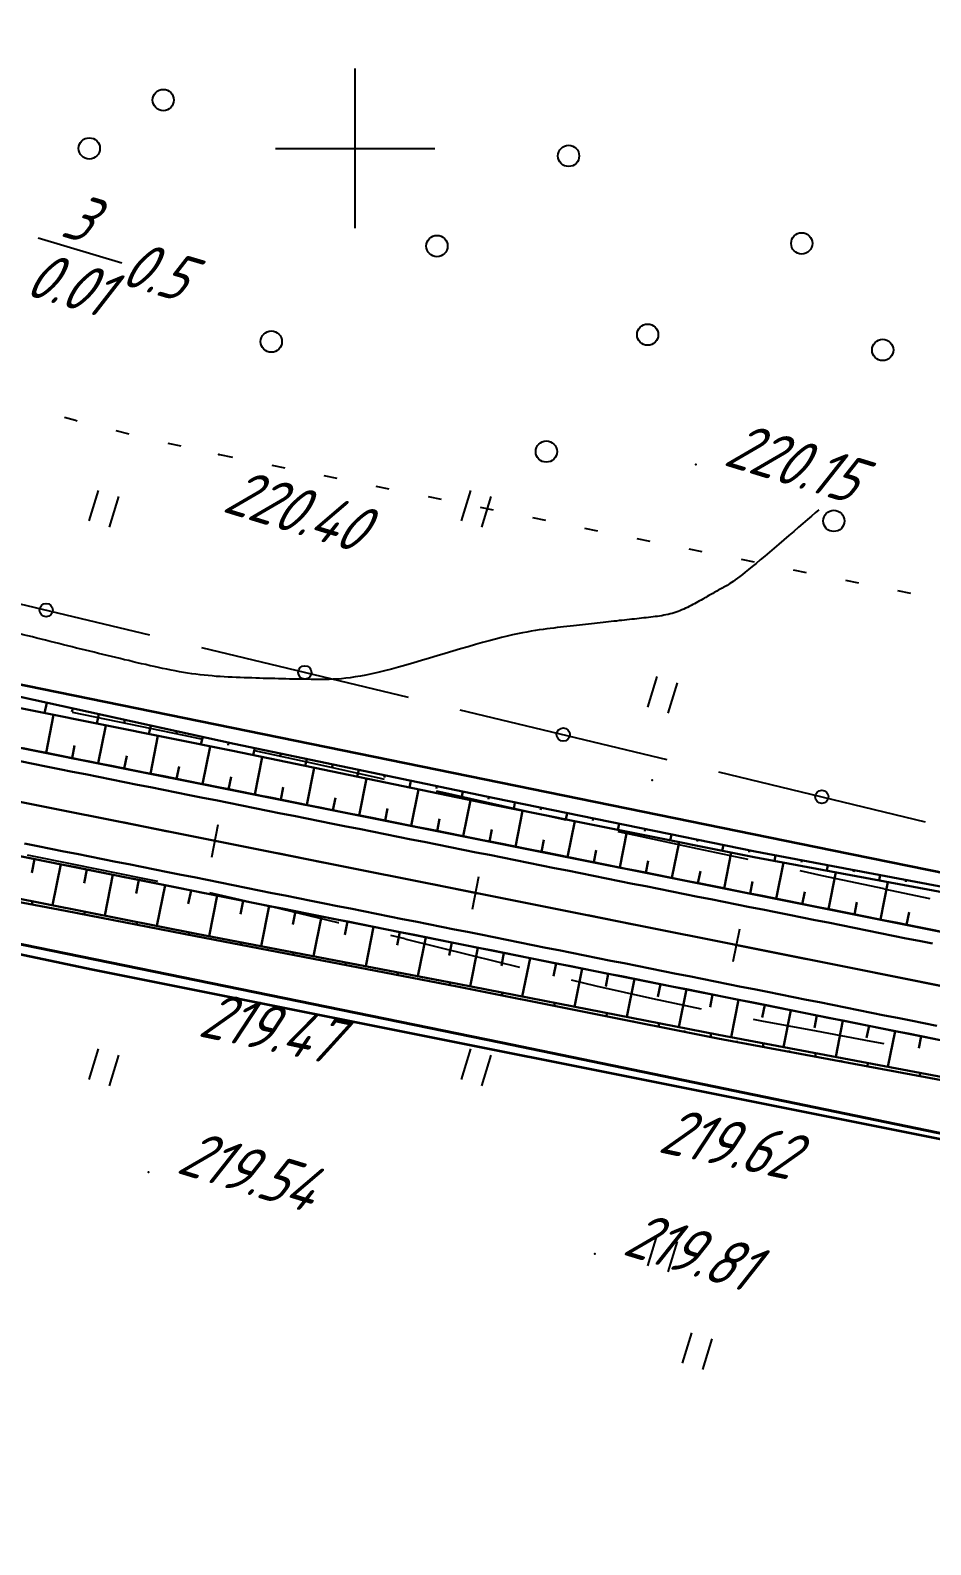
# Model space of a CAD drawing. Header units: millimetres. Extents: x -698 to 8131, y -704 to 4503.
# Drawn here: x 2081.5 to 2149.2, y 3355.9 to 3469.7 of the extents above; entities that cross this region are included whole.
import ezdxf

# ---------------------------------------------------------------- set-up
doc = ezdxf.new("R2010")
doc.units = ezdxf.units.MM
for name, pattern in [('CONTI', [0]), ('DASHED', [0.75, 0.5, -0.25]), ('STROT', [1.7, 0.5, -1.2])]:
    doc.linetypes.add(name, pattern=pattern)
for name, color, linetype, lineweight in [('10', 1, 'Continuous', 35), ('КОПИЯ_ОСЬ_13_ОТКОСЫ', 7, 'Continuous', 30), ('КОПИЯ_ОСЬ_ГРАНИЦЫ_ПОЛОС', 7, 'Continuous', 30), ('ОСЬ_ВЕРХ_ПОКРЫТИЯ_ГРАНИЦЫ_ПОЛОС', 7, 'Continuous', 30), ('ОСЬ_ВЕРХ_ПОКРЫТИЯ_ОСЬ', 1, 'Continuous', 30)]:
    doc.layers.add(name, color=color, linetype=linetype, lineweight=lineweight)
for name, color, linetype in [('_Ростелеком', 6, 'Continuous'), ('GOR_BDEFAULT', 212, 'CONTI'), ('NAD_MDEFAULT', 7, 'CONTI'), ('PI_OTDEFAULT', 172, 'CONTI'), ('PI_TTDEFAULT', 5, 'CONTI'), ('PLN_O', 7, 'CONTI'), ('SETKR', 2, 'CONTI'), ('SIT_LDEFAULT', 7, 'CONTI'), ('ZAPSKDEFAULT', 7, 'CONTI'), ('ОСЬ_ВЕРХ_ПОКРЫТИЯ_ПИКЕТЫ', 1, 'Continuous'), ('разметка', 7, 'Continuous')]:
    doc.layers.add(name, color=color, linetype=linetype)
doc.styles.add('eskd', font='isocpeui.ttf', dxfattribs={"width": 1.2})
doc.styles.add('STYLE1', font='isocpeui.ttf', dxfattribs={"width": 0.9})
doc.linetypes.add('кабель_связи_проект.', pattern='A,10,-1,["/",STYLE1,S=3,R=0,X=0,Y=-1.5],-4.1', length=15.1)

# ---------------------------------------------------------------- blocks, each defined once
blk = doc.blocks.new('BL_333')
at = {"color": 0}
for p, q in [((0, -6), (0, 6)), ((-6, 0), (6, 0))]:
    blk.add_line(p, q, dxfattribs=at)
blk = doc.blocks.new('BL_2011')
at = {"color": 0}
for p, q in [((0, 0), (0, 2.4)), ((1.6, 0), (1.6, 2.4))]:
    blk.add_line(p, q, dxfattribs=at)
blk = doc.blocks.new('BL_2002')
at = {"color": 0}
blk.add_circle((0, 0), 0.8, dxfattribs=at)

msp = doc.modelspace()

# ---------------------------------------------------------------- linework, layer by layer
at = {"layer": '10'}
for points in [[(1046.54, 3727.06), (1198.73, 3733.06), (1220.21, 3730.38), (1260.15, 3712.3), (1366.67, 3650.01), (1391.9, 3633.6), (1426.22, 3611.28), (1477.83, 3579.5), (1522.49, 3550.7), (1558.31, 3536.5), (1597.92, 3523.88), (1628.59, 3510.07), (1698.42, 3498.65), (1715.91, 3495.08), (1834.88, 3470.78), (1953.68, 3446.5), (2141.8, 3408.07), (2216.55, 3392.8)], [(2162.78, 3383.77), (2086.08, 3399.1), (2023.84, 3412.1), (1914.29, 3434.96), (1842.82, 3450.02), (1748.35, 3469.32), (1605.03, 3494.4), (1606.56, 3488.91), (1596.89, 3490.53), (1543.04, 3509.99), (1510.86, 3521.34), (1481.72, 3540.65), (1368.53, 3619.73), (1289.9, 3664.83), (1246.89, 3688.96), (1228.04, 3695.53), (1204.68, 3699.25), (843.89, 3696)]]:
    msp.add_lwpolyline(points, dxfattribs=at)
at = {"layer": '_Ростелеком', "linetype": 'кабель_связи_проект.', "lineweight": 40, "ltscale": 0.25}
msp.add_lwpolyline([(1139.32, 3707.38), (1173.44, 3705.05), (1210.37, 3699.1), (1228.09, 3695.88), (1247.2, 3689.26), (1259.61, 3683.86), (1298.75, 3664.91), (1337.61, 3641.34), (1379.14, 3613.35), (1432.54, 3577.08), (1497.38, 3534.92), (1507.86, 3528.1), (1522.68, 3520.44), (1549.01, 3508.8), (1605.06, 3494.77), (1669.26, 3483.8), (1746.71, 3469.61), (1806.75, 3457.39), (1856.92, 3447.11), (1888.77, 3440.62), (1918.48, 3434.38), (2018.59, 3413.69), (2116.88, 3393.62), (2299.36, 3355.85)], dxfattribs=at)
at = {"layer": 'GOR_BDEFAULT', "color": 212, "elevation": 220, "flags": 128}
msp.add_lwpolyline([(2140.79, 3433.66), (2140.53, 3433.44), (2140.25, 3433.19), (2139.94, 3432.93), (2139.61, 3432.64), (2139.27, 3432.35), (2138.91, 3432.04), (2138.55, 3431.72), (2138.18, 3431.41), (2137.8, 3431.09), (2137.44, 3430.78), (2137.08, 3430.47), (2136.73, 3430.17), (2136.39, 3429.89), (2136.08, 3429.63), (2135.78, 3429.39), (2135.52, 3429.17), (2135.27, 3428.97), (2135.05, 3428.8), (2134.86, 3428.65), (2134.68, 3428.51), (2134.51, 3428.39), (2134.37, 3428.28), (2134.23, 3428.19), (2134.11, 3428.11), (2134, 3428.04), (2133.9, 3427.97), (2133.8, 3427.92), (2133.7, 3427.86), (2133.61, 3427.81), (2133.52, 3427.76), (2133.43, 3427.71), (2133.33, 3427.66), (2133.24, 3427.61), (2133.14, 3427.55), (2133.04, 3427.5), (2132.94, 3427.44), (2132.84, 3427.38), (2132.73, 3427.33), (2132.63, 3427.27), (2132.52, 3427.21), (2132.41, 3427.15), (2132.3, 3427.08), (2132.18, 3427.02), (2132.07, 3426.95), (2131.95, 3426.88), (2131.82, 3426.82), (2131.7, 3426.75), (2131.58, 3426.67), (2131.45, 3426.6), (2131.32, 3426.53), (2131.19, 3426.46), (2131.05, 3426.39), (2130.92, 3426.32), (2130.78, 3426.26), (2130.64, 3426.19), (2130.5, 3426.13), (2130.35, 3426.07), (2130.21, 3426.01), (2130.06, 3425.96), (2129.91, 3425.91), (2129.76, 3425.87), (2129.61, 3425.83), (2129.46, 3425.79), (2129.3, 3425.76), (2129.15, 3425.73), (2128.99, 3425.7), (2128.83, 3425.67), (2128.67, 3425.65), (2128.5, 3425.63), (2128.33, 3425.61), (2128.17, 3425.59), (2128, 3425.57), (2127.82, 3425.55), (2127.65, 3425.53), (2127.47, 3425.51), (2127.3, 3425.49), (2127.11, 3425.47), (2126.93, 3425.45), (2126.75, 3425.43), (2126.56, 3425.41), (2126.37, 3425.39), (2126.18, 3425.37), (2125.99, 3425.35), (2125.79, 3425.33), (2125.59, 3425.3), (2125.39, 3425.28), (2125.19, 3425.26), (2124.98, 3425.23), (2124.78, 3425.21), (2124.57, 3425.19), (2124.36, 3425.16), (2124.14, 3425.14), (2123.92, 3425.12), (2123.71, 3425.09), (2123.48, 3425.07), (2123.26, 3425.04), (2123.03, 3425.02), (2122.8, 3424.99), (2122.57, 3424.97), (2122.34, 3424.94), (2122.1, 3424.91), (2121.86, 3424.89), (2121.61, 3424.86), (2121.37, 3424.83), (2121.11, 3424.8), (2120.86, 3424.77), (2120.6, 3424.74), (2120.34, 3424.71), (2120.06, 3424.67), (2119.78, 3424.63), (2119.48, 3424.58), (2119.17, 3424.53), (2118.85, 3424.47), (2118.51, 3424.41), (2118.15, 3424.34), (2117.77, 3424.25), (2117.37, 3424.16), (2116.94, 3424.06), (2116.49, 3423.94), (2116.01, 3423.82), (2115.51, 3423.68), (2114.98, 3423.53), (2114.43, 3423.37), (2113.86, 3423.2), (2113.28, 3423.03), (2112.7, 3422.86), (2112.1, 3422.68), (2111.51, 3422.5), (2110.91, 3422.33), (2110.33, 3422.16), (2109.75, 3421.99), (2109.19, 3421.84), (2108.65, 3421.69), (2108.13, 3421.56), (2107.63, 3421.43), (2107.17, 3421.33), (2106.73, 3421.24), (2106.32, 3421.16), (2105.93, 3421.1), (2105.56, 3421.04), (2105.22, 3421), (2104.89, 3420.96), (2104.57, 3420.94), (2104.27, 3420.92), (2103.98, 3420.91), (2103.7, 3420.9), (2103.42, 3420.9), (2103.15, 3420.9), (2102.89, 3420.91), (2102.62, 3420.91), (2102.35, 3420.92), (2102.08, 3420.92), (2101.81, 3420.93), (2101.54, 3420.93), (2101.27, 3420.94), (2100.99, 3420.94), (2100.71, 3420.95), (2100.44, 3420.96), (2100.16, 3420.96), (2099.88, 3420.97), (2099.59, 3420.98), (2099.31, 3420.98), (2099.02, 3420.99), (2098.73, 3421), (2098.45, 3421.01), (2098.15, 3421.02), (2097.86, 3421.03), (2097.57, 3421.04), (2097.27, 3421.05), (2096.98, 3421.06), (2096.68, 3421.07), (2096.38, 3421.09), (2096.08, 3421.1), (2095.78, 3421.12), (2095.48, 3421.14), (2095.17, 3421.17), (2094.87, 3421.2), (2094.56, 3421.23), (2094.26, 3421.26), (2093.95, 3421.3), (2093.64, 3421.34), (2093.33, 3421.39), (2093.02, 3421.44), (2092.71, 3421.49), (2092.39, 3421.55), (2092.08, 3421.61), (2091.77, 3421.67), (2091.45, 3421.74), (2091.13, 3421.8), (2090.82, 3421.87), (2090.5, 3421.94), (2090.18, 3422.02), (2089.86, 3422.09), (2089.54, 3422.16), (2089.22, 3422.24), (2088.9, 3422.32), (2088.57, 3422.39), (2088.25, 3422.47), (2087.93, 3422.55), (2087.6, 3422.63), (2087.28, 3422.71), (2086.95, 3422.79), (2086.62, 3422.87), (2086.29, 3422.95), (2085.97, 3423.03), (2085.64, 3423.11), (2085.31, 3423.19), (2084.98, 3423.27), (2084.65, 3423.35), (2084.31, 3423.44), (2083.98, 3423.52), (2083.65, 3423.6), (2083.32, 3423.68), (2082.98, 3423.77), (2082.65, 3423.85), (2082.32, 3423.93), (2081.98, 3424.02), (2081.65, 3424.1), (2081.31, 3424.18), (2080.97, 3424.27), (2080.64, 3424.35), (2080.3, 3424.43), (2079.97, 3424.52), (2079.63, 3424.6), (2079.29, 3424.68), (2078.96, 3424.77), (2078.62, 3424.85), (2078.29, 3424.93), (2077.95, 3425.02), (2077.63, 3425.1), (2077.3, 3425.18), (2076.99, 3425.26), (2076.68, 3425.33), (2076.37, 3425.41), (2076.08, 3425.48), (2075.79, 3425.55), (2075.52, 3425.62), (2075.26, 3425.68), (2075.01, 3425.74), (2074.77, 3425.79), (2074.55, 3425.84), (2074.34, 3425.89), (2074.14, 3425.94), (2073.95, 3425.98), (2073.77, 3426.02), (2073.59, 3426.06), (2073.42, 3426.1), (2073.24, 3426.13), (2073.07, 3426.17), (2072.89, 3426.21), (2072.71, 3426.25), (2072.52, 3426.29), (2072.32, 3426.33), (2072.12, 3426.38), (2071.9, 3426.43), (2071.67, 3426.49), (2071.42, 3426.54), (2071.17, 3426.6), (2070.9, 3426.67), (2070.62, 3426.74), (2070.33, 3426.81), (2070.04, 3426.88), (2069.73, 3426.95), (2069.42, 3427.03), (2069.11, 3427.11), (2068.79, 3427.18), (2068.47, 3427.26), (2068.15, 3427.34), (2067.82, 3427.42), (2067.5, 3427.5), (2067.17, 3427.59), (2066.85, 3427.67), (2066.52, 3427.75), (2066.2, 3427.82), (2065.88, 3427.9), (2065.56, 3427.98), (2065.24, 3428.06), (2064.92, 3428.14), (2064.61, 3428.22), (2064.29, 3428.29), (2063.97, 3428.37), (2063.66, 3428.44), (2063.35, 3428.52), (2063.03, 3428.59), (2062.72, 3428.67), (2062.41, 3428.74), (2062.1, 3428.81), (2061.8, 3428.88), (2061.49, 3428.95), (2061.19, 3429.02), (2060.88, 3429.09), (2060.58, 3429.17), (2060.28, 3429.24), (2059.98, 3429.31), (2059.68, 3429.38), (2059.39, 3429.45), (2059.09, 3429.53), (2058.8, 3429.6), (2058.5, 3429.68), (2058.21, 3429.76), (2057.92, 3429.84), (2057.63, 3429.92), (2057.35, 3430), (2057.06, 3430.09), (2056.78, 3430.17), (2056.49, 3430.26), (2056.21, 3430.35), (2055.93, 3430.43), (2055.65, 3430.52), (2055.37, 3430.61), (2055.09, 3430.7), (2054.82, 3430.78), (2054.54, 3430.87), (2054.27, 3430.96), (2053.99, 3431.05), (2053.72, 3431.13), (2053.45, 3431.22), (2053.18, 3431.3), (2052.91, 3431.39), (2052.64, 3431.47), (2052.37, 3431.55), (2052.11, 3431.63), (2051.84, 3431.72), (2051.57, 3431.8), (2051.31, 3431.88), (2051.05, 3431.96), (2050.78, 3432.04), (2050.52, 3432.12), (2050.26, 3432.2), (2050, 3432.27), (2049.74, 3432.35), (2049.49, 3432.43), (2049.23, 3432.51), (2048.97, 3432.58), (2048.72, 3432.66), (2048.46, 3432.74), (2048.21, 3432.81), (2047.96, 3432.89), (2047.7, 3432.97), (2047.45, 3433.04), (2047.2, 3433.12), (2046.95, 3433.19), (2046.7, 3433.26), (2046.45, 3433.34), (2046.21, 3433.41), (2045.96, 3433.48), (2045.71, 3433.55), (2045.47, 3433.62), (2045.22, 3433.69), (2044.98, 3433.76), (2044.73, 3433.83), (2044.49, 3433.9), (2044.24, 3433.96), (2043.99, 3434.02), (2043.75, 3434.08), (2043.5, 3434.14), (2043.25, 3434.19), (2043, 3434.25), (2042.75, 3434.3), (2042.5, 3434.34), (2042.25, 3434.39), (2041.99, 3434.43), (2041.74, 3434.47), (2041.48, 3434.51), (2041.23, 3434.54), (2040.97, 3434.58), (2040.71, 3434.61), (2040.45, 3434.64), (2040.19, 3434.68), (2039.92, 3434.71), (2039.66, 3434.75), (2039.39, 3434.79), (2039.13, 3434.83), (2038.86, 3434.87), (2038.59, 3434.91), (2038.33, 3434.96), (2038.06, 3435.01), (2037.79, 3435.06), (2037.52, 3435.12), (2037.24, 3435.18), (2036.97, 3435.24), (2036.7, 3435.3), (2036.43, 3435.37), (2036.16, 3435.43), (2035.89, 3435.5), (2035.62, 3435.57), (2035.34, 3435.63), (2035.07, 3435.7), (2034.8, 3435.77), (2034.53, 3435.84), (2034.27, 3435.91), (2034, 3435.98), (2033.73, 3436.04), (2033.47, 3436.11), (2033.2, 3436.18), (2032.94, 3436.25), (2032.67, 3436.31), (2032.41, 3436.38), (2032.15, 3436.45), (2031.89, 3436.52), (2031.63, 3436.58), (2031.37, 3436.65), (2031.11, 3436.71), (2030.85, 3436.78), (2030.59, 3436.85), (2030.34, 3436.91), (2030.08, 3436.98), (2029.82, 3437.05), (2029.57, 3437.11), (2029.31, 3437.17), (2029.06, 3437.24), (2028.81, 3437.3), (2028.55, 3437.36), (2028.3, 3437.42), (2028.04, 3437.48), (2027.79, 3437.54), (2027.53, 3437.6), (2027.28, 3437.65), (2027.02, 3437.7), (2026.76, 3437.76), (2026.5, 3437.8), (2026.24, 3437.85), (2025.98, 3437.89), (2025.72, 3437.94), (2025.46, 3437.98), (2025.2, 3438.02), (2024.93, 3438.06), (2024.67, 3438.09), (2024.4, 3438.13), (2024.13, 3438.17), (2023.87, 3438.2), (2023.6, 3438.23), (2023.32, 3438.27), (2023.05, 3438.3), (2022.78, 3438.33), (2022.5, 3438.37), (2022.23, 3438.4), (2021.95, 3438.43), (2021.67, 3438.47), (2021.39, 3438.5), (2021.11, 3438.54), (2020.82, 3438.57), (2020.54, 3438.6), (2020.25, 3438.64), (2019.96, 3438.67), (2019.68, 3438.7), (2019.39, 3438.74), (2019.09, 3438.77), (2018.8, 3438.81), (2018.51, 3438.84), (2018.21, 3438.88), (2017.92, 3438.91), (2017.62, 3438.95), (2017.32, 3438.99), (2017.01, 3439.03), (2016.7, 3439.08), (2016.39, 3439.12), (2016.07, 3439.18), (2015.75, 3439.23), (2015.42, 3439.3), (2015.09, 3439.36), (2014.75, 3439.44), (2014.4, 3439.52), (2014.04, 3439.61), (2013.67, 3439.7), (2013.3, 3439.81), (2012.92, 3439.92), (2012.53, 3440.04), (2012.14, 3440.17), (2011.75, 3440.29), (2011.35, 3440.42), (2010.96, 3440.55), (2010.56, 3440.69), (2010.17, 3440.82), (2009.79, 3440.94), (2009.4, 3441.07), (2009.03, 3441.19), (2008.66, 3441.3), (2008.31, 3441.4), (2007.96, 3441.5), (2007.63, 3441.59), (2007.31, 3441.66), (2007, 3441.73), (2006.7, 3441.79), (2006.41, 3441.85), (2006.13, 3441.89), (2005.86, 3441.93), (2005.59, 3441.97), (2005.33, 3442), (2005.07, 3442.03), (2004.81, 3442.05), (2004.56, 3442.07), (2004.31, 3442.09), (2004.06, 3442.11), (2003.81, 3442.13), (2003.56, 3442.14), (2003.31, 3442.16), (2003.06, 3442.18), (2002.8, 3442.2), (2002.55, 3442.22), (2002.29, 3442.23), (2002.03, 3442.25), (2001.78, 3442.27), (2001.52, 3442.29), (2001.26, 3442.31), (2000.99, 3442.33), (2000.73, 3442.34), (2000.47, 3442.36), (2000.2, 3442.38), (1999.94, 3442.4), (1999.67, 3442.42), (1999.41, 3442.44), (1999.14, 3442.46), (1998.87, 3442.48), (1998.6, 3442.5), (1998.33, 3442.52), (1998.05, 3442.54), (1997.78, 3442.56), (1997.51, 3442.58), (1997.23, 3442.6), (1996.95, 3442.62), (1996.68, 3442.64), (1996.4, 3442.66), (1996.12, 3442.68), (1995.84, 3442.7), (1995.56, 3442.72), (1995.28, 3442.75), (1995, 3442.77), (1994.71, 3442.79), (1994.43, 3442.82), (1994.15, 3442.85), (1993.87, 3442.89), (1993.59, 3442.92), (1993.32, 3442.97), (1993.04, 3443.02), (1992.77, 3443.07), (1992.49, 3443.13), (1992.23, 3443.2), (1991.96, 3443.28), (1991.7, 3443.37), (1991.44, 3443.46), (1991.18, 3443.56), (1990.93, 3443.67), (1990.68, 3443.79), (1990.43, 3443.91), (1990.19, 3444.04), (1989.95, 3444.18), (1989.71, 3444.31), (1989.48, 3444.46), (1989.25, 3444.6), (1989.02, 3444.74), (1988.8, 3444.89), (1988.58, 3445.03), (1988.36, 3445.18), (1988.15, 3445.32), (1987.94, 3445.47), (1987.73, 3445.61), (1987.53, 3445.74), (1987.33, 3445.88), (1987.13, 3446.01), (1986.94, 3446.14), (1986.74, 3446.27), (1986.55, 3446.4), (1986.37, 3446.53), (1986.18, 3446.65), (1986, 3446.77), (1985.82, 3446.89), (1985.65, 3447.01), (1985.47, 3447.13), (1985.3, 3447.25), (1985.13, 3447.36), (1984.96, 3447.47), (1984.79, 3447.59), (1984.6, 3447.71), (1984.4, 3447.84), (1984.17, 3447.97), (1983.93, 3448.11), (1983.66, 3448.27), (1983.35, 3448.43), (1983.01, 3448.62), (1982.63, 3448.82), (1982.21, 3449.03), (1981.73, 3449.27), (1981.21, 3449.53), (1980.62, 3449.82), (1979.98, 3450.13), (1979.28, 3450.46), (1978.54, 3450.81), (1977.76, 3451.18), (1976.95, 3451.56), (1976.12, 3451.95), (1975.28, 3452.34), (1974.43, 3452.73), (1973.59, 3453.13), (1972.76, 3453.51), (1971.95, 3453.89), (1971.17, 3454.25), (1970.42, 3454.6), (1969.73, 3454.92), (1969.08, 3455.23), (1968.49, 3455.5), (1967.97, 3455.75), (1967.49, 3455.98), (1967.07, 3456.19), (1966.69, 3456.37), (1966.35, 3456.54), (1966.05, 3456.69), (1965.79, 3456.82), (1965.55, 3456.94), (1965.34, 3457.05), (1965.16, 3457.15), (1964.99, 3457.24), (1964.84, 3457.32), (1964.69, 3457.4), (1964.56, 3457.48), (1964.42, 3457.55), (1964.29, 3457.62), (1964.17, 3457.69), (1964.04, 3457.76), (1963.92, 3457.83), (1963.8, 3457.9), (1963.68, 3457.97), (1963.57, 3458.03), (1963.45, 3458.09), (1963.34, 3458.16), (1963.23, 3458.22), (1963.13, 3458.28), (1963.02, 3458.33), (1962.92, 3458.39), (1962.82, 3458.45), (1962.72, 3458.5), (1962.62, 3458.56), (1962.53, 3458.61), (1962.43, 3458.66), (1962.33, 3458.71), (1962.24, 3458.76), (1962.14, 3458.81), (1962.04, 3458.86), (1961.94, 3458.9), (1961.83, 3458.95), (1961.72, 3458.99), (1961.61, 3459.03), (1961.49, 3459.07), (1961.37, 3459.11), (1961.24, 3459.15), (1961.11, 3459.19), (1960.96, 3459.22), (1960.8, 3459.26), (1960.61, 3459.31), (1960.4, 3459.36), (1960.14, 3459.42), (1959.85, 3459.49), (1959.51, 3459.58), (1959.12, 3459.68), (1958.67, 3459.8), (1958.16, 3459.94), (1957.58, 3460.1), (1956.92, 3460.29), (1956.18, 3460.5), (1955.35, 3460.74)], dxfattribs=at)
at = {"layer": 'NAD_MDEFAULT', "color": 0}
msp.add_line((2082.08, 3454.11), (2088.38, 3452.24), dxfattribs=at)
at = {"layer": 'PI_TTDEFAULT', "color": 5}
for p in [(2095.67, 3437.83, 220.4), (2131.54, 3437.07, 220.15), (2128.26, 3413.33, 219.83), (2090.39, 3383.86, 219.54), (2123.95, 3377.72, 219.81)]:
    msp.add_point(p, dxfattribs=at)
at = {"layer": 'PLN_O'}
for p, q in [((2075.24, 3427.91), (2090.47, 3424.25)), ((2094.36, 3423.31), (2109.92, 3419.57)), ((2113.8, 3418.63), (2129.36, 3414.89)), ((2133.25, 3413.95), (2148.81, 3410.21))]:
    msp.add_line(p, q, dxfattribs=at)
for centre in [(2082.69, 3426.12), (2102.14, 3421.44), (2121.58, 3416.76), (2141.03, 3412.08)]:
    msp.add_circle(centre, 0.5, dxfattribs=at)
at = {"layer": 'SIT_LDEFAULT', "color": 7}
for p, q in [((2084.06, 3440.62), (2084.9, 3440.4)), ((2084.9, 3440.39), (2085.03, 3440.36)), ((2087.94, 3439.63), (2088.91, 3439.38)), ((2091.83, 3438.68), (2092.81, 3438.46)), ((2095.73, 3437.81), (2096.71, 3437.61)), ((2099.65, 3437.02), (2100.63, 3436.82)), ((2103.57, 3436.23), (2104.55, 3436.03)), ((2107.49, 3435.44), (2108.47, 3435.24)), ((2111.41, 3434.65), (2112.39, 3434.45)), ((2115.34, 3433.87), (2116.32, 3433.67)), ((2119.26, 3433.08), (2120.24, 3432.88)), ((2123.18, 3432.29), (2124.16, 3432.09)), ((2127.11, 3431.5), (2128.09, 3431.3)), ((2131.03, 3430.72), (2132.01, 3430.52)), ((2134.95, 3429.94), (2135.93, 3429.74)), ((2138.88, 3429.16), (2139.86, 3428.96)), ((2142.8, 3428.38), (2143.78, 3428.18)), ((2146.72, 3427.6), (2147.7, 3427.4)), ((2088.07, 3417.72), (2084.68, 3418.41)), ((2093.07, 3416.68), (2088.07, 3417.72)), ((2094.47, 3416.38), (2093.07, 3416.68)), ((2102.89, 3414.55), (2098.38, 3415.54)), ((2107.83, 3413.45), (2102.89, 3414.55)), ((2108.14, 3413.38), (2107.83, 3413.45)), ((2112.74, 3412.35), (2112.04, 3412.51)), ((2117.6, 3411.26), (2112.74, 3412.35)), ((2121.81, 3410.32), (2117.6, 3411.26)), ((2127.05, 3409.17), (2125.71, 3409.46)), ((2131.68, 3408.17), (2127.05, 3409.17)), ((2135.48, 3407.36), (2131.68, 3408.18)), ((2081.26, 3407.73), (2084.74, 3407.03)), ((2084.74, 3407.03), (2089.82, 3405.98)), ((2089.82, 3405.99), (2091.06, 3405.73)), ((2141.05, 3406.15), (2139.39, 3406.51)), ((2145.72, 3405.16), (2141.05, 3406.15)), ((2094.97, 3404.88), (2099.63, 3403.82)), ((2149.17, 3404.42), (2145.72, 3405.15)), ((2099.63, 3403.83), (2104.63, 3402.64)), ((2104.63, 3402.64), (2104.7, 3402.62)), ((2108.59, 3401.68), (2109.66, 3401.42)), ((2109.66, 3401.41), (2114.63, 3400.17)), ((2114.63, 3400.17), (2118.3, 3399.27)), ((2122.18, 3398.32), (2124.03, 3397.87)), ((2124.03, 3397.88), (2128.3, 3396.91)), ((2128.3, 3396.91), (2131.95, 3396.14)), ((2135.87, 3395.37), (2136.49, 3395.25)), ((2136.49, 3395.25), (2140.6, 3394.48)), ((2140.6, 3394.48), (2144.71, 3393.72)), ((2144.71, 3393.72), (2145.7, 3393.53))]:
    msp.add_line(p, q, dxfattribs=at)
at = {"layer": 'КОПИЯ_ОСЬ_13_ОТКОСЫ'}
for points in [[(1645.77, 3502.67), (2240.93, 3383.77)], [(1665.22, 3501.56), (1684.81, 3497.51), (1704.45, 3493.73), (1724.11, 3490.03), (1763.37, 3482.36), (1773.19, 3480.48), (1783.01, 3478.58), (1792.82, 3476.64), (1802.63, 3474.74), (1822.27, 3470.96), (1841.9, 3467.11), (1900.69, 3455.14), (1920.32, 3451.31), (1959.61, 3443.77), (1979.27, 3440.11), (1998.89, 3436.23), (2018.46, 3432.07), (2038.1, 3428.29), (2057.76, 3424.63), (2096.84, 3416.06), (2116.42, 3411.98), (2136.01, 3407.98), (2155.67, 3404.27)], [(1665.16, 3501.23), (1684.76, 3497.23), (1704.37, 3493.34), (1782.9, 3478.05), (1841.75, 3466.38), (1900.57, 3454.52), (1920.2, 3450.71), (1939.83, 3446.87), (2077.13, 3419.47), (2096.73, 3415.53), (2116.32, 3411.47), (2135.93, 3407.55), (2155.59, 3403.88)], [(1665.16, 3501.23), (1684.76, 3497.23), (1704.37, 3493.34), (1782.9, 3478.05), (1841.75, 3466.38), (1900.57, 3454.52), (1920.2, 3450.71), (1939.83, 3446.87), (2077.13, 3419.47), (2096.73, 3415.53), (2116.32, 3411.47), (2135.93, 3407.55), (2155.59, 3403.88)], [(1633.9, 3496.89), (2231.89, 3377.42)], [(1662.44, 3487.62), (1682.08, 3483.86), (1701.71, 3479.99), (1780.14, 3464.25), (1917.46, 3436.98), (1937.09, 3433.12), (2074.37, 3405.67), (2093.99, 3401.79), (2103.81, 3399.91), (2113.63, 3398.01), (2133.26, 3394.18), (2152.91, 3390.47)], [(1897.77, 3440.49), (1917.29, 3436.13), (1927.11, 3434.22), (1936.92, 3432.28), (1956.54, 3428.4), (1995.75, 3420.49), (2015.34, 3416.48), (2025.16, 3414.58), (2044.81, 3410.84), (2054.64, 3409), (2074.31, 3405.36), (2084.13, 3403.5), (2093.95, 3401.61), (2113.59, 3397.81), (2133.21, 3393.92), (2152.87, 3390.26)], [(2082.74, 3419.15), (2082.57, 3418.38)], [(2082.68, 3415.39), (2083.25, 3418.24)], [(2084.69, 3418.72), (2084.63, 3418.47)], [(2086.64, 3418.3), (2086.49, 3417.59)], [(2086.6, 3414.6), (2087.17, 3417.45)], [(2088.6, 3417.87), (2088.55, 3417.63)], [(2090.55, 3417.44), (2090.41, 3416.8)], [(2084.64, 3414.99), (2084.83, 3415.95)], [(2090.53, 3413.82), (2091.09, 3416.66)], [(2092.51, 3417.01), (2092.46, 3416.8)], [(2094.46, 3416.58), (2094.33, 3416.01)], [(2096.41, 3416.15), (2096.37, 3415.96)], [(2088.56, 3414.21), (2088.75, 3415.16)], [(2094.45, 3413.03), (2095.02, 3415.87)], [(2098.37, 3415.74), (2098.26, 3415.21)], [(2098.37, 3412.25), (2098.93, 3415.07)], [(2100.33, 3415.33), (2100.29, 3415.16)], [(2102.29, 3414.92), (2102.18, 3414.4)], [(2092.49, 3413.43), (2092.68, 3414.37)], [(2102.29, 3411.47), (2102.85, 3414.26)], [(2104.24, 3414.52), (2104.21, 3414.34)], [(2106.2, 3414.11), (2106.09, 3413.59)], [(2108.16, 3413.7), (2108.12, 3413.53)], [(2096.41, 3412.64), (2096.6, 3413.59)], [(2100.33, 3411.86), (2100.52, 3412.8)], [(2106.22, 3410.68), (2106.77, 3413.45)], [(2110.12, 3413.29), (2110.01, 3412.78)], [(2110.14, 3409.9), (2110.68, 3412.64)], [(2112.07, 3412.88), (2112.04, 3412.71)], [(2104.25, 3411.08), (2104.44, 3412.01)], [(2114.03, 3412.47), (2113.93, 3411.96)], [(2114.06, 3409.12), (2114.6, 3411.82)], [(2115.99, 3412.07), (2115.96, 3411.9)], [(2117.95, 3411.66), (2117.85, 3411.16)], [(2108.18, 3410.29), (2108.36, 3411.21)], [(2112.1, 3409.51), (2112.28, 3410.42)], [(2117.98, 3408.33), (2118.52, 3411.03)], [(2119.91, 3411.26), (2119.88, 3411.1)], [(2121.87, 3410.86), (2121.77, 3410.38)], [(2121.91, 3407.55), (2122.44, 3410.25)], [(2123.83, 3410.46), (2123.8, 3410.3)], [(2116.02, 3408.72), (2116.2, 3409.63)], [(2125.79, 3410.06), (2125.69, 3409.6)], [(2125.83, 3406.77), (2126.37, 3409.46)], [(2127.75, 3409.66), (2127.72, 3409.51)], [(2129.71, 3409.26), (2129.62, 3408.81)], [(2119.94, 3407.94), (2120.12, 3408.84)], [(2123.87, 3407.16), (2124.05, 3408.06)], [(2129.75, 3405.98), (2130.29, 3408.68)], [(2131.67, 3408.86), (2131.64, 3408.71)], [(2133.63, 3408.46), (2133.54, 3408.03)], [(2135.59, 3408.06), (2135.56, 3407.92)], [(2081.82, 3407.4), (2081.61, 3406.37)], [(2083.78, 3407.01), (2083.17, 3403.93)], [(2127.79, 3406.37), (2127.97, 3407.27)], [(2133.67, 3405.2), (2134.21, 3407.89)], [(2137.55, 3407.69), (2137.47, 3407.26)], [(2137.6, 3404.41), (2138.14, 3407.14)], [(2139.52, 3407.32), (2139.49, 3407.18)], [(2141.48, 3406.95), (2141.4, 3406.53)], [(2085.74, 3406.62), (2085.54, 3405.59)], [(2087.7, 3406.23), (2087.09, 3403.15)], [(2089.66, 3405.84), (2089.46, 3404.81)], [(2131.71, 3405.59), (2131.89, 3406.49)], [(2135.63, 3404.81), (2135.81, 3405.71)], [(2141.52, 3403.63), (2142.07, 3406.41)], [(2143.45, 3406.58), (2143.42, 3406.44)], [(2145.41, 3406.21), (2145.33, 3405.8)], [(2147.38, 3405.84), (2147.35, 3405.7)], [(2091.63, 3405.44), (2091.01, 3402.37)], [(2093.59, 3405.05), (2093.38, 3404.03)], [(2095.55, 3404.66), (2094.94, 3401.6)], [(2139.56, 3404.02), (2139.74, 3404.93)], [(2145.44, 3402.85), (2146, 3405.67)], [(2081.62, 3403.97), (2081.67, 3404.23)], [(2083.59, 3403.6), (2083.6, 3403.68)], [(2085.55, 3403.22), (2085.6, 3403.45)], [(2097.51, 3404.27), (2097.31, 3403.25)], [(2099.47, 3403.88), (2098.87, 3400.86)], [(2101.43, 3403.48), (2101.23, 3402.48)], [(2143.48, 3403.24), (2143.66, 3404.16)], [(2087.52, 3402.85), (2087.53, 3402.92)], [(2089.48, 3402.47), (2089.52, 3402.67)], [(2103.39, 3403.09), (2102.8, 3400.1)], [(2105.35, 3402.7), (2105.16, 3401.7)], [(2107.32, 3402.31), (2106.72, 3399.35)], [(2147.4, 3402.46), (2147.59, 3403.4)], [(2091.44, 3402.09), (2091.46, 3402.16)], [(2093.41, 3401.71), (2093.44, 3401.89)], [(2095.37, 3401.33), (2095.38, 3401.39)], [(2097.34, 3400.95), (2097.37, 3401.14)], [(2109.28, 3401.92), (2109.08, 3400.93)], [(2111.24, 3401.53), (2110.65, 3398.59)], [(2113.2, 3401.13), (2113, 3400.15)], [(2099.3, 3400.57), (2099.31, 3400.64)], [(2101.26, 3400.19), (2101.3, 3400.39)], [(2115.16, 3400.74), (2114.58, 3397.82)], [(2117.12, 3400.35), (2116.93, 3399.38)], [(2103.23, 3399.81), (2103.24, 3399.88)], [(2105.19, 3399.43), (2105.23, 3399.64)], [(2107.15, 3399.05), (2107.17, 3399.12)], [(2109.12, 3398.67), (2109.16, 3398.88)], [(2119.08, 3399.96), (2118.5, 3397.06)], [(2121.04, 3399.57), (2120.85, 3398.6)], [(2123.01, 3399.17), (2122.43, 3396.29)], [(2111.08, 3398.29), (2111.09, 3398.36)], [(2113.04, 3397.91), (2113.08, 3398.11)], [(2124.97, 3398.78), (2124.77, 3397.82)], [(2126.93, 3398.39), (2126.36, 3395.53)], [(2128.89, 3398), (2128.7, 3397.04)], [(2115.01, 3397.53), (2115.02, 3397.59)], [(2116.97, 3397.14), (2117.01, 3397.35)], [(2118.93, 3396.75), (2118.94, 3396.82)], [(2120.89, 3396.36), (2120.94, 3396.58)], [(2130.85, 3397.61), (2130.28, 3394.76)], [(2132.81, 3397.22), (2132.62, 3396.27)], [(2134.77, 3396.82), (2134.21, 3394)], [(2122.85, 3395.97), (2122.87, 3396.05)], [(2124.82, 3395.58), (2124.86, 3395.82)], [(2136.73, 3396.43), (2136.55, 3395.49)], [(2138.7, 3396.04), (2138.14, 3393.26)], [(2140.66, 3395.65), (2140.47, 3394.72)], [(2126.78, 3395.2), (2126.79, 3395.27)], [(2128.74, 3394.81), (2128.79, 3395.05)], [(2130.7, 3394.42), (2130.72, 3394.5)], [(2142.62, 3395.26), (2142.07, 3392.52)], [(2144.58, 3394.86), (2144.4, 3393.95)], [(2146.54, 3394.47), (2146, 3391.78)], [(2132.66, 3394.03), (2132.71, 3394.29)], [(2134.63, 3393.66), (2134.64, 3393.74)], [(2136.6, 3393.29), (2136.64, 3393.54)], [(2148.5, 3394.08), (2148.32, 3393.18)], [(2138.56, 3392.93), (2138.58, 3393.01)], [(2140.53, 3392.56), (2140.57, 3392.8)], [(2142.49, 3392.19), (2142.51, 3392.27)], [(2144.46, 3391.82), (2144.5, 3392.06)], [(2146.43, 3391.46), (2146.44, 3391.54)], [(2148.39, 3391.09), (2148.43, 3391.32)]]:
    msp.add_lwpolyline(points, dxfattribs=at)
at = {"layer": 'КОПИЯ_ОСЬ_ГРАНИЦЫ_ПОЛОС'}
for points in [[(2080.93, 3415.74), (2081.91, 3415.54), (2082.89, 3415.35), (2083.87, 3415.15), (2084.85, 3414.95), (2085.83, 3414.76), (2086.81, 3414.56), (2087.79, 3414.37), (2088.77, 3414.17), (2089.75, 3413.97), (2090.73, 3413.78), (2091.71, 3413.58), (2092.69, 3413.39), (2093.67, 3413.19), (2094.65, 3413), (2095.63, 3412.8), (2096.61, 3412.6), (2097.59, 3412.41), (2098.57, 3412.21), (2099.55, 3412.02), (2100.53, 3411.82), (2101.51, 3411.63), (2102.49, 3411.43), (2103.47, 3411.23), (2104.46, 3411.04), (2105.44, 3410.84), (2106.42, 3410.65), (2107.4, 3410.45), (2108.38, 3410.25), (2109.36, 3410.06), (2110.34, 3409.86), (2111.32, 3409.67), (2112.3, 3409.47), (2113.28, 3409.28), (2114.26, 3409.08), (2115.24, 3408.88), (2116.22, 3408.69), (2117.2, 3408.49), (2118.18, 3408.3), (2119.16, 3408.1), (2120.14, 3407.91), (2121.12, 3407.71), (2122.1, 3407.51), (2123.08, 3407.32), (2124.06, 3407.12), (2125.04, 3406.93), (2126.02, 3406.73), (2127, 3406.53), (2127.98, 3406.34), (2128.96, 3406.14), (2129.94, 3405.95), (2130.92, 3405.75), (2131.9, 3405.56), (2132.88, 3405.36), (2133.86, 3405.16), (2134.84, 3404.97), (2135.82, 3404.77), (2136.8, 3404.58), (2137.78, 3404.38), (2138.76, 3404.19), (2139.74, 3403.99), (2140.72, 3403.79), (2141.7, 3403.6), (2142.68, 3403.4), (2143.66, 3403.21), (2144.64, 3403.01), (2145.62, 3402.81), (2146.6, 3402.62), (2147.58, 3402.42), (2148.56, 3402.23), (2149.54, 3402.03)], [(2080.87, 3407.59), (2081.85, 3407.4), (2082.83, 3407.2), (2083.81, 3407), (2084.79, 3406.81), (2085.77, 3406.61), (2086.75, 3406.42), (2087.73, 3406.22), (2088.71, 3406.02), (2089.69, 3405.83), (2090.67, 3405.63), (2091.65, 3405.44), (2092.63, 3405.24), (2093.61, 3405.05), (2094.59, 3404.85), (2095.57, 3404.65), (2096.55, 3404.46), (2097.53, 3404.26), (2098.51, 3404.07), (2099.49, 3403.87), (2100.47, 3403.68), (2101.45, 3403.48), (2102.43, 3403.28), (2103.41, 3403.09), (2104.39, 3402.89), (2105.37, 3402.7), (2106.35, 3402.5), (2107.33, 3402.31), (2108.31, 3402.11), (2109.29, 3401.91), (2110.27, 3401.72), (2111.25, 3401.52), (2112.23, 3401.33), (2113.21, 3401.13), (2114.19, 3400.93), (2115.17, 3400.74), (2116.15, 3400.54), (2117.13, 3400.35), (2118.11, 3400.15), (2119.09, 3399.96), (2120.07, 3399.76), (2121.05, 3399.56), (2122.03, 3399.37), (2123.01, 3399.17), (2123.99, 3398.98), (2124.97, 3398.78), (2125.95, 3398.59), (2126.93, 3398.39), (2127.91, 3398.19), (2128.89, 3398), (2129.87, 3397.8), (2130.85, 3397.61), (2131.83, 3397.41), (2132.81, 3397.22), (2133.79, 3397.02), (2134.77, 3396.82), (2135.75, 3396.63), (2136.73, 3396.43), (2137.71, 3396.24), (2138.69, 3396.04), (2139.67, 3395.85), (2140.65, 3395.65), (2141.63, 3395.45), (2142.61, 3395.26), (2143.59, 3395.06), (2144.57, 3394.87), (2145.55, 3394.67), (2146.53, 3394.47), (2147.51, 3394.28), (2148.49, 3394.08), (2149.47, 3393.89)]]:
    msp.add_lwpolyline(points, dxfattribs=at)
at = {"layer": 'ОСЬ_ВЕРХ_ПОКРЫТИЯ_ГРАНИЦЫ_ПОЛОС', "linetype": 'Continuous'}
for points in [[(2080.63, 3415.8), (2081.61, 3415.6), (2082.59, 3415.41), (2083.57, 3415.21), (2084.54, 3415.02), (2085.52, 3414.82), (2086.5, 3414.62), (2087.48, 3414.43), (2088.46, 3414.23), (2089.44, 3414.04), (2090.42, 3413.84), (2091.4, 3413.65), (2092.38, 3413.45), (2093.36, 3413.25), (2094.34, 3413.06), (2095.32, 3412.86), (2096.3, 3412.67), (2097.28, 3412.47), (2098.26, 3412.28), (2099.24, 3412.08), (2100.22, 3411.88), (2101.19, 3411.69), (2102.17, 3411.49), (2103.15, 3411.3), (2104.13, 3411.1), (2105.11, 3410.91), (2106.09, 3410.71), (2107.07, 3410.52), (2108.05, 3410.32), (2109.03, 3410.12), (2110.01, 3409.93), (2110.99, 3409.73), (2111.97, 3409.54), (2112.95, 3409.34), (2113.93, 3409.15), (2114.91, 3408.95), (2115.89, 3408.75), (2116.87, 3408.56), (2117.84, 3408.36), (2118.82, 3408.17), (2119.8, 3407.97), (2120.78, 3407.78), (2121.76, 3407.58), (2122.74, 3407.38), (2123.72, 3407.19), (2124.7, 3406.99), (2125.68, 3406.8), (2126.66, 3406.6), (2127.64, 3406.41), (2128.62, 3406.21), (2129.6, 3406.02), (2130.58, 3405.82), (2131.56, 3405.62), (2132.54, 3405.43), (2133.52, 3405.23), (2134.49, 3405.04), (2135.47, 3404.84), (2136.45, 3404.65), (2137.43, 3404.45), (2138.41, 3404.25), (2139.39, 3404.06), (2140.37, 3403.86), (2141.35, 3403.67), (2142.33, 3403.47), (2143.31, 3403.28), (2144.29, 3403.08), (2145.27, 3402.88), (2146.25, 3402.69), (2147.23, 3402.49), (2148.21, 3402.3), (2149.19, 3402.1), (2150.17, 3401.91)], [(2149.34, 3401.05), (2148.36, 3401.25), (2147.38, 3401.44), (2146.4, 3401.64), (2145.42, 3401.83), (2144.44, 3402.03), (2143.46, 3402.23), (2142.48, 3402.42), (2141.5, 3402.62), (2140.52, 3402.81), (2139.54, 3403.01), (2138.56, 3403.2), (2137.58, 3403.4), (2136.6, 3403.6), (2135.62, 3403.79), (2134.64, 3403.99), (2133.66, 3404.18), (2132.68, 3404.38), (2131.7, 3404.57), (2130.72, 3404.77), (2129.74, 3404.97), (2128.76, 3405.16), (2127.78, 3405.36), (2126.8, 3405.55), (2125.82, 3405.75), (2124.84, 3405.95), (2123.86, 3406.14), (2122.88, 3406.34), (2121.9, 3406.53), (2120.92, 3406.73), (2119.94, 3406.92), (2118.96, 3407.12), (2117.98, 3407.32), (2117, 3407.51), (2116.02, 3407.71), (2115.04, 3407.9), (2114.06, 3408.1), (2113.08, 3408.29), (2112.1, 3408.49), (2111.12, 3408.69), (2110.14, 3408.88), (2109.16, 3409.08), (2108.18, 3409.27), (2107.2, 3409.47), (2106.22, 3409.67), (2105.24, 3409.86), (2104.26, 3410.06), (2103.28, 3410.25), (2102.3, 3410.45), (2101.32, 3410.64), (2100.34, 3410.84), (2099.36, 3411.04), (2098.38, 3411.23), (2097.4, 3411.43), (2096.42, 3411.62), (2095.44, 3411.82), (2094.46, 3412.01), (2093.48, 3412.21), (2092.5, 3412.41), (2091.52, 3412.6), (2090.54, 3412.8), (2089.56, 3412.99), (2088.58, 3413.19), (2087.6, 3413.39), (2086.62, 3413.58), (2085.64, 3413.78), (2084.66, 3413.97), (2083.68, 3414.17), (2082.7, 3414.36), (2081.72, 3414.56), (2080.74, 3414.76)]]:
    msp.add_lwpolyline(points, dxfattribs=at)
at = {"layer": 'ОСЬ_ВЕРХ_ПОКРЫТИЯ_ГРАНИЦЫ_ПОЛОС', "linetype": 'Continuous', "lineweight": 30}
for points in [[(2149.67, 3394.87), (2148.69, 3395.06), (2147.71, 3395.26), (2146.73, 3395.46), (2145.75, 3395.65), (2144.77, 3395.85), (2143.79, 3396.04), (2142.81, 3396.24), (2141.83, 3396.43), (2140.85, 3396.63), (2139.87, 3396.83), (2138.89, 3397.02), (2137.91, 3397.22), (2136.93, 3397.41), (2135.95, 3397.61), (2134.97, 3397.8), (2133.99, 3398), (2133.01, 3398.2), (2132.03, 3398.39), (2131.05, 3398.59), (2130.07, 3398.78), (2129.09, 3398.98), (2128.11, 3399.17), (2127.13, 3399.37), (2126.15, 3399.57), (2125.17, 3399.76), (2124.19, 3399.96), (2123.21, 3400.15), (2122.23, 3400.35), (2121.25, 3400.55), (2120.27, 3400.74), (2119.29, 3400.94), (2118.31, 3401.13), (2117.33, 3401.33), (2116.35, 3401.52), (2115.37, 3401.72), (2114.39, 3401.92), (2113.41, 3402.11), (2112.43, 3402.31), (2111.45, 3402.5), (2110.47, 3402.7), (2109.49, 3402.89), (2108.51, 3403.09), (2107.53, 3403.29), (2106.55, 3403.48), (2105.57, 3403.68), (2104.59, 3403.87), (2103.61, 3404.07), (2102.63, 3404.26), (2101.65, 3404.46), (2100.67, 3404.66), (2099.69, 3404.85), (2098.71, 3405.05), (2097.73, 3405.24), (2096.75, 3405.44), (2095.77, 3405.64), (2094.79, 3405.83), (2093.81, 3406.03), (2092.83, 3406.22), (2091.85, 3406.42), (2090.87, 3406.61), (2089.89, 3406.81), (2088.91, 3407.01), (2087.93, 3407.2), (2086.95, 3407.4), (2085.97, 3407.59), (2084.99, 3407.79), (2084.01, 3407.98), (2083.03, 3408.18), (2082.05, 3408.38), (2081.07, 3408.57)], [(2149.47, 3393.89), (2148.49, 3394.08), (2147.51, 3394.28), (2146.53, 3394.47), (2145.55, 3394.67), (2144.57, 3394.87), (2143.59, 3395.06), (2142.61, 3395.26), (2141.63, 3395.45), (2140.65, 3395.65), (2139.67, 3395.85), (2138.69, 3396.04), (2137.71, 3396.24), (2136.73, 3396.43), (2135.75, 3396.63), (2134.77, 3396.82), (2133.79, 3397.02), (2132.81, 3397.22), (2131.83, 3397.41), (2130.85, 3397.61), (2129.87, 3397.8), (2128.89, 3398), (2127.91, 3398.19), (2126.93, 3398.39), (2125.95, 3398.59), (2124.97, 3398.78), (2123.99, 3398.98), (2123.01, 3399.17), (2122.03, 3399.37), (2121.05, 3399.56), (2120.07, 3399.76), (2119.09, 3399.96), (2118.11, 3400.15), (2117.13, 3400.35), (2116.15, 3400.54), (2115.17, 3400.74), (2114.19, 3400.93), (2113.21, 3401.13), (2112.23, 3401.33), (2111.25, 3401.52), (2110.27, 3401.72), (2109.29, 3401.91), (2108.31, 3402.11), (2107.33, 3402.31), (2106.35, 3402.5), (2105.37, 3402.7), (2104.39, 3402.89), (2103.41, 3403.09), (2102.43, 3403.28), (2101.45, 3403.48), (2100.47, 3403.68), (2099.49, 3403.87), (2098.51, 3404.07), (2097.53, 3404.26), (2096.55, 3404.46), (2095.57, 3404.65), (2094.59, 3404.85), (2093.61, 3405.05), (2092.63, 3405.24), (2091.65, 3405.44), (2090.67, 3405.63), (2089.69, 3405.83), (2088.71, 3406.02), (2087.73, 3406.22), (2086.75, 3406.42), (2085.77, 3406.61), (2084.79, 3406.81), (2083.81, 3407), (2082.83, 3407.2), (2081.85, 3407.4), (2080.87, 3407.59)]]:
    msp.add_lwpolyline(points, dxfattribs=at)
at = {"layer": 'ОСЬ_ВЕРХ_ПОКРЫТИЯ_ОСЬ'}
msp.add_lwpolyline([(1644.98, 3498.75), (2232.56, 3381.37)], dxfattribs=at)
at = {"layer": 'ОСЬ_ВЕРХ_ПОКРЫТИЯ_ПИКЕТЫ'}
for p, q in [((2095.14, 3407.55), (2095.63, 3410)), ((2114.75, 3403.63), (2115.24, 3406.08)), ((2134.36, 3399.71), (2134.85, 3402.16))]:
    msp.add_line(p, q, dxfattribs=at)
at = {"layer": 'разметка', "linetype": 'STROT', "lineweight": 30, "ltscale": 7}
msp.add_lwpolyline([(466.86, 3921.65), (466.86, 3921.65, 0.010848), (512.36, 3874.57, 0.026039), (590.28, 3805.55, 0.004471), (613.92, 3787.09, 0.012597), (642.43, 3765.7, 0.122053), (777.24, 3714.2, 0.036279), (867.13, 3712.22), (1097.51, 3718.68, -0.037498), (1187.39, 3716.7, -0.079736), (1278.74, 3690.32, -0.037499), (1355.84, 3644.07), (1454.92, 3577.7, 0.037498), (1532.02, 3531.45, 0.023279), (1557.8, 3520.74, 0.037464), (1644.98, 3498.75), (2134.5, 3400.96), (2134.5, 3400.96)], format="xyb", dxfattribs=at)
at = {"layer": 'разметка', "linetype": 'DASHED', "lineweight": 30, "ltscale": 14}
msp.add_lwpolyline([(2232.56, 3381.37), (2134.5, 3400.96)], dxfattribs=at)

# ---------------------------------------------------------------- block references
at = {"layer": 'SETKR', "color": 82}
msp.add_blockref('BL_333', (2105.93, 3460.83), dxfattribs=at)
at = {"layer": 'ZAPSKDEFAULT', "color": 7, "rotation": 342.9999999999999}
for name, p in [('BL_2002', (2091.49, 3464.47)), ('BL_2002', (2085.93, 3460.83)), ('BL_2002', (2121.98, 3460.27)), ('BL_2002', (2139.52, 3453.69)), ('BL_2002', (2112.08, 3453.49)), ('BL_2002', (2127.93, 3446.83)), ('BL_2002', (2099.62, 3446.31)), ('BL_2002', (2145.61, 3445.68)), ('BL_2002', (2120.31, 3438.04)), ('BL_2011', (2085.93, 3432.83)), ('BL_2011', (2113.93, 3432.83)), ('BL_2002', (2141.93, 3432.83)), ('BL_2011', (2127.93, 3418.83)), ('BL_2011', (2085.93, 3390.83)), ('BL_2011', (2113.93, 3390.83)), ('BL_2011', (2127.93, 3376.83)), ('BL_2011', (2130.55, 3369.49))]:
    msp.add_blockref(name, p, dxfattribs=at)

# ---------------------------------------------------------------- texts
at = {"layer": 'NAD_MDEFAULT', "color": 7, "style": 'eskd', "oblique": 10, "width": 0.8}
for s, p in [(' 3', (2081.95, 3454.78)), (' 0.01', (2079.21, 3450.39)), (' 0.5', (2086.4, 3451.18))]:
    msp.add_text(s, height=3.5, rotation=343.451, dxfattribs=at).set_placement(p)
at = {"layer": 'PI_OTDEFAULT', "color": 172, "style": 'eskd', "oblique": 10, "width": 0.8}
for s, rotation, p in [('220.15', 343, (2133.53, 3437.06)), ('220.40', 343, (2095.85, 3433.56)), ('219.47', 348, (2094.03, 3394.11)), ('219.62', 348, (2128.63, 3385.39)), ('219.54', 343, (2092.39, 3383.85)), ('219.81', 343, (2125.94, 3377.71))]:
    msp.add_text(s, height=3.5, rotation=rotation, dxfattribs=at).set_placement(p)

doc.saveas('drawing.dxf')
